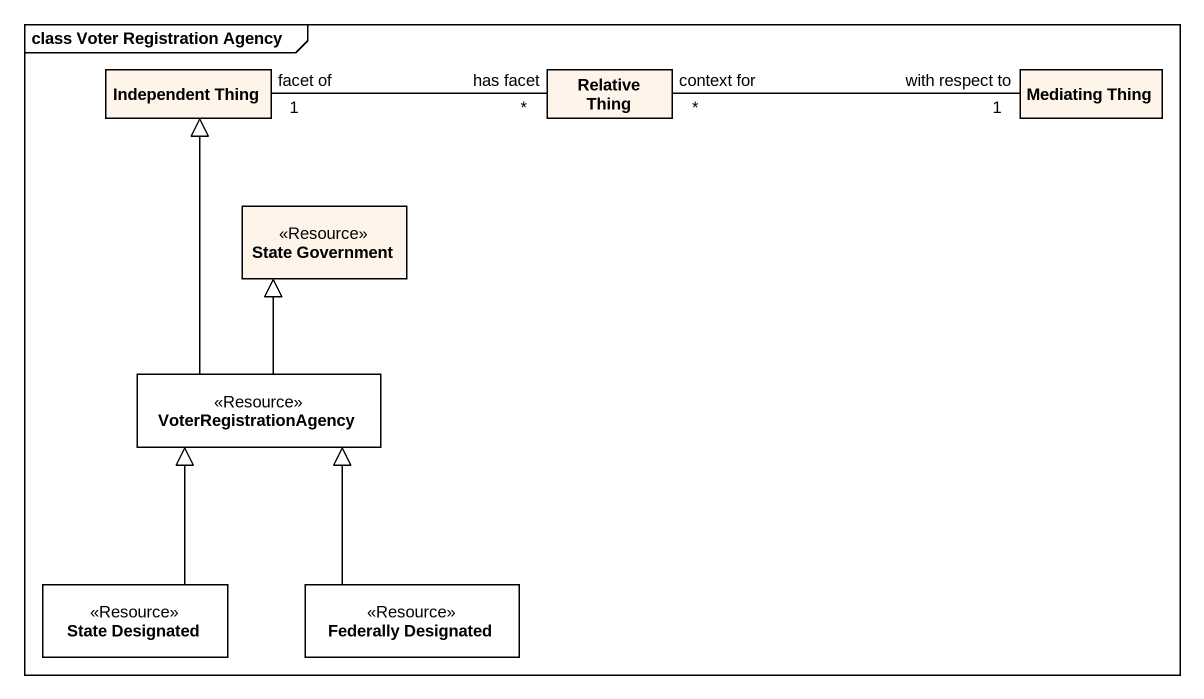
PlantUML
@startuml
mainframe class Voter Registration Agency
hide circle
hide empty members
class "Independent Thing" as Independent_Thing #FFF4EA
class "Relative Thing" as Relative_Thing #FFF4EA
class "Mediating Thing" as Mediating_Thing #FFF4EA
class "State Government" as State_Government <<Resource>> #FFF4EA
class VoterRegistrationAgency <<Resource>>
class "State Designated" as State_Designated <<Resource>>
class "Federally Designated" as Federally_Designated <<Resource>>
Independent_Thing "facet of\n1" -right- "has facet\n*" Relative_Thing
Relative_Thing "context for\n*" -right- "with respect to\n1" Mediating_Thing
VoterRegistrationAgency -up-|> Independent_Thing
VoterRegistrationAgency -up-|> State_Government
State_Designated -up-|> VoterRegistrationAgency
Federally_Designated -up-|> VoterRegistrationAgency
@enduml
